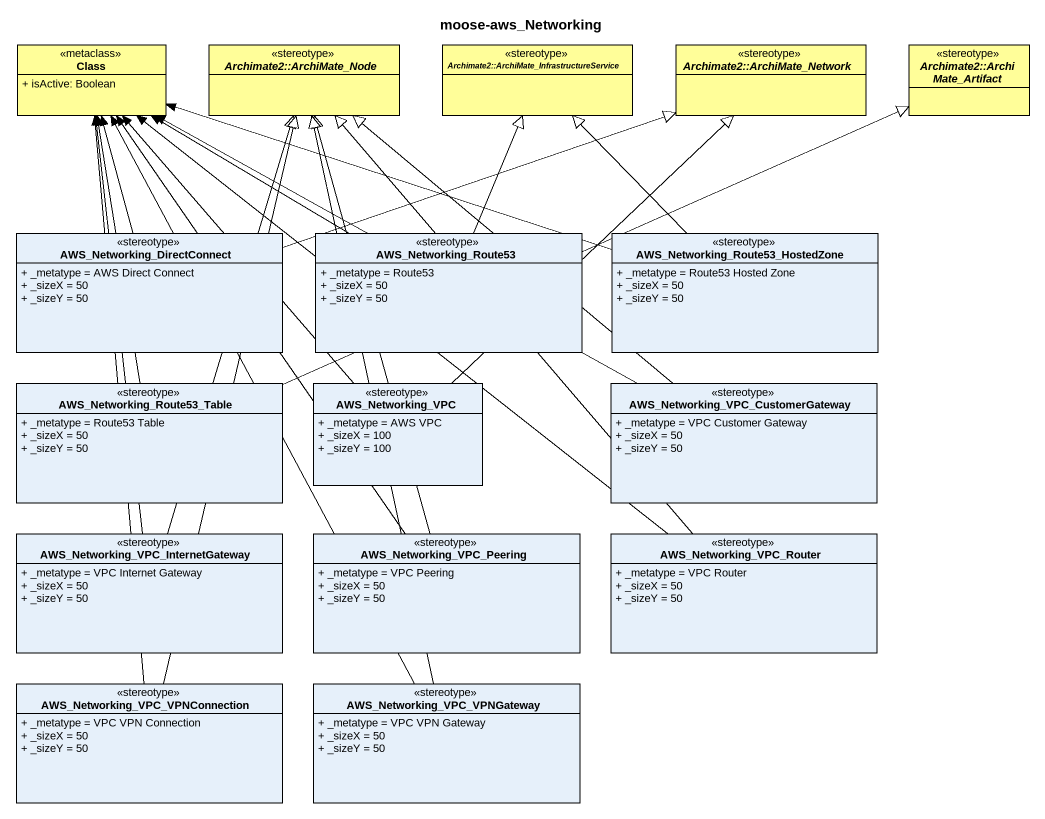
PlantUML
@startuml
title moose-aws_Networking
hide circle
hide empty members
skinparam classAttributeIconSize 0
class "Class" as Class_ <<metaclass>> #FFFE99 {
  + isActive: Boolean
}
abstract class "Archimate2::ArchiMate_Node" as Archimate2_ArchiMate_Node <<stereotype>> #FFFE99
abstract class "Archimate2::ArchiMate_InfrastructureService" as Archimate2_ArchiMate <<stereotype>> #FFFE99
abstract class "Archimate2::ArchiMate_Network" as Archimate2_ArchiMate_Network <<stereotype>> #FFFE99
abstract class "Archimate2::ArchiMate_Artifact" as Archimate2_ArchiMate_2 <<stereotype>> #FFFE99
class AWS_Networking_DirectConnect <<stereotype>> {
  + _metatype = AWS Direct Connect
  + _sizeX = 50
  + _sizeY = 50
}
class AWS_Networking_Route53 <<stereotype>> {
  + _metatype = Route53
  + _sizeX = 50
  + _sizeY = 50
}
class "AWS_Networking_Route53_HostedZone" as AWS_Networking_Route53_2 <<stereotype>> {
  + _metatype = Route53 Hosted Zone
  + _sizeX = 50
  + _sizeY = 50
}
class AWS_Networking_Route53_Table <<stereotype>> {
  + _metatype = Route53 Table
  + _sizeX = 50
  + _sizeY = 50
}
class AWS_Networking_VPC <<stereotype>> {
  + _metatype = AWS VPC
  + _sizeX = 100
  + _sizeY = 100
}
class "AWS_Networking_VPC_CustomerGateway" as AWS_Networking_VPC_2 <<stereotype>> {
  + _metatype = VPC Customer Gateway
  + _sizeX = 50
  + _sizeY = 50
}
class "AWS_Networking_VPC_InternetGateway" as AWS_Networking_VPC_3 <<stereotype>> {
  + _metatype = VPC Internet Gateway
  + _sizeX = 50
  + _sizeY = 50
}
class AWS_Networking_VPC_Peering <<stereotype>> {
  + _metatype = VPC Peering
  + _sizeX = 50
  + _sizeY = 50
}
class AWS_Networking_VPC_Router <<stereotype>> {
  + _metatype = VPC Router
  + _sizeX = 50
  + _sizeY = 50
}
class "AWS_Networking_VPC_VPNConnection" as AWS_Networking_VPC_4 <<stereotype>> {
  + _metatype = VPC VPN Connection
  + _sizeX = 50
  + _sizeY = 50
}
class "AWS_Networking_VPC_VPNGateway" as AWS_Networking_VPC_5 <<stereotype>> {
  + _metatype = VPC VPN Gateway
  + _sizeX = 50
  + _sizeY = 50
}
AWS_Networking_DirectConnect -up-> Class_
AWS_Networking_DirectConnect -right-|> Archimate2_ArchiMate_Network
AWS_Networking_Route53 -left-> Class_
AWS_Networking_Route53 -up-|> Archimate2_ArchiMate
AWS_Networking_Route53_2 -left-> Class_
AWS_Networking_Route53_2 -up-|> Archimate2_ArchiMate
AWS_Networking_Route53_Table -up-> Class_
AWS_Networking_Route53_Table -right-|> Archimate2_ArchiMate_2
AWS_Networking_VPC -up-> Class_
AWS_Networking_VPC -up-|> Archimate2_ArchiMate_Network
AWS_Networking_VPC_2 -left-> Class_
AWS_Networking_VPC_2 -up-|> Archimate2_ArchiMate_Node
AWS_Networking_VPC_3 -up-> Class_
AWS_Networking_VPC_3 -up-|> Archimate2_ArchiMate_Node
AWS_Networking_VPC_Peering -up-> Class_
AWS_Networking_VPC_Peering -up-|> Archimate2_ArchiMate_Node
AWS_Networking_VPC_Router -up-> Class_
AWS_Networking_VPC_Router -up-|> Archimate2_ArchiMate_Node
AWS_Networking_VPC_4 -up-> Class_
AWS_Networking_VPC_4 -up-|> Archimate2_ArchiMate_Node
AWS_Networking_VPC_5 -up-> Class_
AWS_Networking_VPC_5 -up-|> Archimate2_ArchiMate_Node
@enduml
